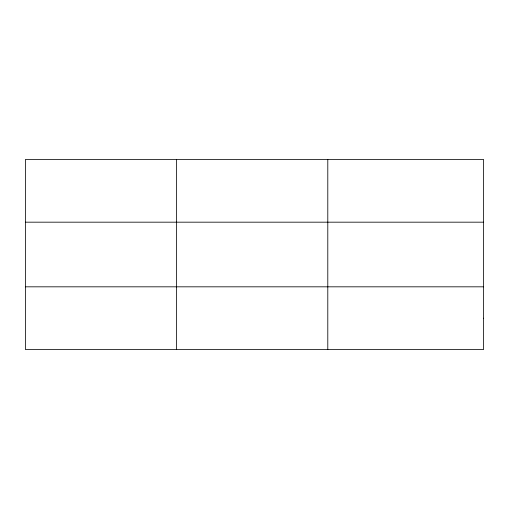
<?xml version="1.0" encoding="UTF-8"?>
<svg xmlns="http://www.w3.org/2000/svg" width="509" height="509" viewBox="0 0 509 509"><rect width="100%" height="100%" fill="white"/><g stroke="black" fill="none" stroke-linecap="round" stroke-linejoin="round"><path stroke-width="0.76" d="M176.623 349.562L176.623 159.438M327.796 349.562L327.796 159.438M25.45 222.178L483.55 222.178M25.45 286.822L483.55 286.822M483.55 318.195L483.55 349.562L25.45 349.562L25.45 159.438L483.55 159.438L483.55 318.195"/></g></svg>
